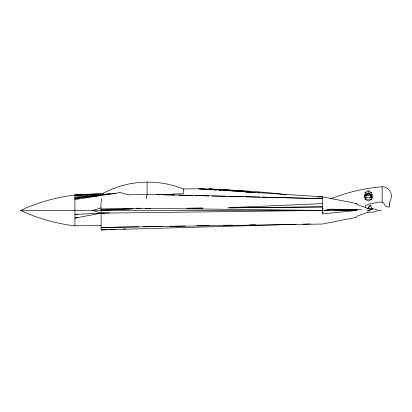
<?xml version="1.0" encoding="UTF-8"?>
<svg xmlns="http://www.w3.org/2000/svg" width="412" height="412" viewBox="0 0 412 412"><rect width="100%" height="100%" fill="white"/><g stroke="black" fill="none" stroke-linecap="round" stroke-linejoin="round"><path stroke-width="0.62" d="M295.965 224.329L101.069 229.917L101.167 209.121L132.669 208.807M146.317 198.78L147.084 194.423L147.084 182.058M372.335 197.23L364.285 197.23L364.285 194.536L372.335 194.536L372.335 197.23L371.578 199.12L371.578 195.309L368.313 193.46L364.965 192.749L366.077 194.536L366.077 197.23L365.042 199.156L368.343 201.025L371.609 199.099L371.578 195.309L368.276 193.439L366.077 194.536L365.011 195.365L365.042 199.156L371.609 199.099L370.63 197.23L370.63 194.536L371.531 192.533L368.184 190.746L364.965 192.749M372 208.421L370.409 205.32L368.029 208.673L368.029 212.19L356.586 216.377M371.578 195.309L365.011 195.365L368.276 193.439L371.531 192.533M365.011 195.365L368.313 193.46L368.184 190.746M101.069 225.369L74.922 225.848A179.632 179.632 0 0 1 20.6 210.429A179.632 179.632 0 0 1 74.922 195.01L103.113 193.269L111.302 189.345L119.944 186.224L128.925 183.948L138.133 182.552L147.445 182.058L156.74 182.459L165.897 183.762L174.791 185.941L183.309 188.974L198.785 188.778L209.126 189.087C234.876 190.169 260.698 191.42 286.309 194.691M328.658 210.326L324.857 210.429L329.93 209.548L340.327 210.429L342.712 209.548L346.667 210.094M377.48 210.965L372.793 212.19L368.029 212.19M101.264 207.818L92.648 210.429L101.069 213.159L322.333 210.429L136.403 208.23M77.358 217.423L74.922 218.139L101.069 213.159L104.277 212.922M324.857 210.429L329.93 209.183L356.967 209.548L356.967 210.429L322.333 213.952L322.333 210.702M356.967 217.232L322.333 224.035L101.069 227.465L138.375 226.811M112.538 193.815L119.944 192.481L128.925 194.912A96.207 24.9 0 0 1 156.74 194.526L322.333 198.646L262.068 197.188M74.922 199.526L115.623 193.259L93.112 195.556L74.922 198.301L79.943 197.884M111.868 193.846L115.623 193.259M77.425 214.127L74.922 214.42L109.407 212.803M162.235 194.727L165.897 194.861L174.791 193.882L183.309 193.856L183.309 188.974M74.922 198.301L97.433 196.004L93.112 195.556M74.922 197.075L101.893 194.825M103.773 194.67L106.286 194.459M108.794 194.248L110.045 194.145M317.843 197.152L322.333 196.823L356.967 203.626L355.041 203.626M215.491 189.309L209.126 189.087L215.903 189.288L213.663 189.36M101.069 210.429L140.878 208.287M340.327 210.429L356.967 209.548L355.685 209.579M215.497 189.314L209.126 189.087L211.356 189.299M101.069 229.942L106.842 229.685M108.768 229.602L115.818 229.283M123.518 228.943L125.439 228.856M229.34 207.633L322.333 203.626M76.205 195.556L74.922 195.535L110.025 194.093L74.922 195.01L74.922 225.848M303.036 224.128L310.112 223.922M341.872 209.965L343.762 209.909M350.051 209.739L356.967 209.548M74.922 195.535L77.487 195.473M143.52 226.718L162.173 226.389M169.893 226.255L185.328 225.982M196.91 225.781L209.131 225.565M223.278 225.318L232.286 225.158M249.651 224.854L255.44 224.751M145.529 208.678L150.674 208.627M186.677 208.266L202.75 208.106M227.826 207.854L322.333 206.906L229.675 207.854M100.976 209.162L130.578 208.858M148.593 208.678L150.524 208.657M189.134 208.266L202.647 208.127M82.611 194.974L74.922 195.01L76.848 195.077M84.532 194.964L87.735 194.948M322.333 208.874L323.461 208.874M361.685 209.548L329.93 209.548L329.93 209.183M20.6 210.429L297.562 210.429M309.118 210.429L322.333 210.429M322.967 210.429L356.967 210.429M377.691 210.429L381.553 210.429M322.333 212.134L323.544 212.134M165.897 194.861L174.873 195.077M178.72 195.17L192.183 195.499M195.386 195.576L208.853 195.901M212.056 195.978L226.162 196.318M228.727 196.38L243.471 196.735M245.398 196.782L260.142 197.142M369.816 208.714L368.029 208.673L364.079 207.061A112.249 112.249 0 0 0 356.591 204.476M156.74 194.526L160.402 194.66M211.356 189.288L213.663 189.36L209.126 189.087L213.086 189.35L210.79 189.247M221.342 189.778L219.462 189.391L246.912 191.595L250.012 192.147M205.825 189.34L198.785 188.778L322.333 196.823L322.333 210.393M207.107 189.443L210.949 189.747M213.509 189.953L216.068 190.159M219.272 190.411L221.192 190.565M221.98 189.772L219.462 189.391L255.244 192.61M257.16 192.785L259.714 193.012M209.672 189.144L210.223 189.201L209.126 189.087M221.986 189.716L219.462 189.391L230.885 190.535M232.157 190.658L235.329 190.977M236.596 191.101L239.135 191.353M241.041 191.544L243.58 191.796M245.485 191.987L247.385 192.177M219.462 189.391L225.786 190.123M227.687 190.339L228.954 190.488M232.116 190.849L233.377 190.998M251.253 192.368L252.494 192.589M241.988 190.936L240.119 190.483L248.158 191.904M377.48 209.899L372.793 208.673L368.029 208.673A4.486 4.403 -90 0 1 370.409 205.32M100.981 209.301L100.925 208.106A7.792 1.241 -90 0 1 101.924 198.816M389.474 204.393L389.484 203.688A8.42 8.42 0 0 1 389.762 201.942L389.865 201.602A8.42 8.42 0 0 1 390.401 200.299A9.301 9.301 0 0 0 382.145 186.739A176.789 176.789 0 0 0 330.862 198.816M389.474 203.955L389.474 207.03A10.897 10.897 0 0 1 386.049 206.247A1.71 1.71 0 0 1 385.447 206.005L384.715 204.96A7.344 7.344 0 0 0 383.103 202.555L382.001 202.292A10.743 10.743 0 0 0 380.312 202.117L379.746 202.122A10.743 10.743 0 0 0 378.062 202.302L370.702 203.749A12.901 12.901 0 0 0 365.537 205.876A1.282 1.282 0 0 0 366.057 207.864M382.145 186.739L382.145 202.323M342.712 209.548L342.712 210.305M103.113 193.269L103.113 194.871M368.045 210.408L370.409 209.976L372.793 208.905L370.409 209.976L368.045 210.408"/></g></svg>
